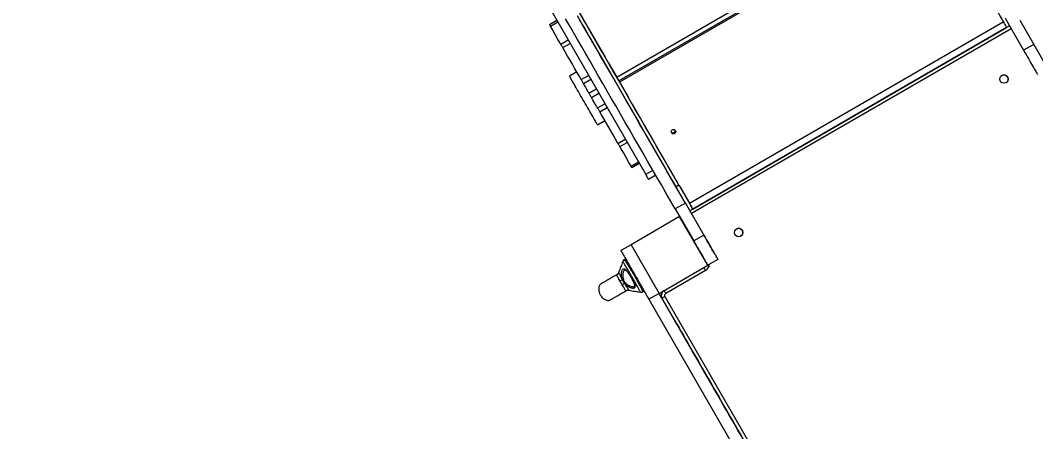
# Model space of a CAD drawing. Header units: millimetres. Extents: x -12977 to 11786, y -11805 to 10558.
# Drawn here: x 2511 to 4321, y 3033 to 3765 of the extents above; entities that cross this region are included whole.
import ezdxf

# ---------------------------------------------------------------- set-up
doc = ezdxf.new("R2010")
doc.units = ezdxf.units.MM
for name, color, linetype in [('DIKOM_ОБЪЕКТ', 7, 'Continuous'), ('DIKOM_РАЗМЕР_ЗОНА', 7, 'Continuous'), ('DIKOM_РАЗМЕР_ОБЪЕКТА', 7, 'Continuous')]:
    doc.layers.add(name, color=color, linetype=linetype)
doc.styles.add('style1', font='arial.ttf', dxfattribs={"width": 0.8})
doc.dimstyles.new('1-50', dxfattribs={"dimtxt": 300, "dimasz": 200, "dimexe": 100, "dimexo": 0, "dimgap": 100, "dimtad": 1, "dimtxsty": 'style1', "dimcen": 200, "dimclrd": 7, "dimclre": 7, "dimclrt": 7, "dimadec": 1, "dimazin": 2, "dimtfac": 1, "dimtmove": 0, "dimatfit": 2, "dimfxl": 0, "dimlwd": 25, "dimlwe": 18, "dimarcsym": 0})

# ---------------------------------------------------------------- blocks, each defined once
blk = doc.blocks.new('*D10')
at = {"layer": 'Defpoints', "color": 0, "transparency": 16777216}
for p in [(4270.3, 8458.2), (2861.7, -8997.1), (10043.4, -8997.1)]:
    blk.add_point(p, dxfattribs=at)
at = {"layer": 'DIKOM_РАЗМЕР_ОБЪЕКТА', "color": 7, "lineweight": 18, "transparency": 16777216}
for p, q in [((4270.3, 8458.2), (10143.4, 8458.2)), ((2861.7, -8997.1), (10143.4, -8997.1))]:
    blk.add_line(p, q, dxfattribs=at)
at = {"layer": 'DIKOM_РАЗМЕР_ОБЪЕКТА', "color": 7, "lineweight": 25, "transparency": 16777216}
blk.add_line((10043.4, 8258.2), (10043.4, -8797.1), dxfattribs=at)
at = {"layer": 'DIKOM_РАЗМЕР_ОБЪЕКТА', "color": 7, "transparency": 16777216}
for points in [[(10010, 8258.2), (10076.7, 8258.2), (10043.4, 8458.2)], [(10010, -8797.1), (10076.7, -8797.1), (10043.4, -8997.1)]]:
    blk.add_solid(points, dxfattribs=at)
at = {"layer": 'DIKOM_РАЗМЕР_ОБЪЕКТА', "color": 7, "transparency": 16777216, "insert": (9790.2, -3229.2), "char_height": 300, "attachment_point": 5, "rotation": 90, "style": 'style1'}
blk.add_mtext('17450', dxfattribs=at)
blk = doc.blocks.new('*D11')
at = {"layer": 'Defpoints', "color": 0, "transparency": 16777216}
for p in [(4304.4, 10557.6), (2504.1, -11339.7), (11686.1, -11339.7)]:
    blk.add_point(p, dxfattribs=at)
at = {"layer": 'DIKOM_РАЗМЕР_ЗОНА', "color": 7, "lineweight": 18, "transparency": 16777216}
for p, q in [((4304.4, 10557.6), (11786.1, 10557.6)), ((2504.1, -11339.7), (11786.1, -11339.7))]:
    blk.add_line(p, q, dxfattribs=at)
at = {"layer": 'DIKOM_РАЗМЕР_ЗОНА', "color": 7, "lineweight": 25, "transparency": 16777216}
blk.add_line((11686.1, 10357.6), (11686.1, -11139.7), dxfattribs=at)
at = {"layer": 'DIKOM_РАЗМЕР_ЗОНА', "color": 7, "transparency": 16777216}
for points in [[(11652.7, 10357.6), (11719.4, 10357.6), (11686.1, 10557.6)], [(11652.7, -11139.7), (11719.4, -11139.7), (11686.1, -11339.7)]]:
    blk.add_solid(points, dxfattribs=at)
at = {"layer": 'DIKOM_РАЗМЕР_ЗОНА', "color": 7, "transparency": 16777216, "insert": (11432.9, -3192), "char_height": 300, "attachment_point": 5, "rotation": 90, "style": 'style1'}
blk.add_mtext('21900', dxfattribs=at)

msp = doc.modelspace()

# ---------------------------------------------------------------- linework, layer by layer
at = {"layer": 'DIKOM_ОБЪЕКТ', "color": 7, "linetype": 'Continuous', "lineweight": 15}
for p, q in [((3574.451, 3664.168), (4133.9, 3987.166)), ((4137.877, 3980.277), (3578.43, 3657.28)), ((4138.996, 3978.34), (3579.547, 3655.342)), ((3552.452, 3702.268), (3478.884, 3829.684)), ((3456.194, 3784.905), (3626.194, 3490.456)), ((3467.885, 3764.655), (3454.909, 3757.163)), ((4266.84, 3768.817), (4299.713, 3711.88)), ((4292.893, 3765.677), (4342.893, 3679.075)), ((3456.302, 3754.75), (3469.279, 3762.242)), ((3704.118, 3439.581), (4263.568, 3762.58)), ((4277.712, 3749.986), (3707.908, 3421.01)), ((4269.56, 3752.208), (3710.108, 3429.208)), ((3710.108, 3429.208), (4269.56, 3752.208)), ((4269.559, 3752.208), (3710.114, 3429.212)), ((4274.712, 3755.182), (4269.56, 3752.208)), ((3487.96, 3729.885), (3474.977, 3722.389)), ((3478.279, 3716.669), (3491.262, 3724.165)), ((4317.893, 3722.376), (4299.713, 3711.88)), ((3559.36, 3690.305), (3574.451, 3664.168)), ((3503.213, 3673.486), (3490.227, 3665.989)), ((3511.151, 3659.738), (3524.132, 3667.233)), ((3515.165, 3652.786), (3528.146, 3660.281)), ((3578.438, 3657.285), (3574.46, 3664.173)), ((3579.547, 3655.342), (3578.43, 3657.28)), ((4261.008, 3667.019), (4260.875, 3666.94)), ((3524.998, 3635.744), (3537.983, 3643.241)), ((3579.547, 3655.342), (3595.492, 3627.725)), ((3529.51, 3627.929), (3542.496, 3635.426)), ((3540.304, 3609.243), (3553.285, 3616.738)), ((3544.363, 3602.215), (3557.343, 3609.709)), ((3680.74, 3480.072), (3603.008, 3614.707)), ((3540.228, 3579.387), (3553.213, 3586.884)), ((3576.751, 3546.111), (3589.734, 3553.607)), ((3580.116, 3540.283), (3593.099, 3547.778)), ((3600.073, 3505.73), (3613.05, 3513.222)), ((3601.527, 3503.213), (3614.503, 3510.705)), ((3639.181, 3497.954), (3626.194, 3490.456)), ((3644.181, 3489.294), (3631.194, 3481.796)), ((3631.194, 3481.796), (3631.21, 3481.804)), ((3644.181, 3489.293), (3631.21, 3481.804)), ((3685.523, 3471.782), (3680.326, 3468.782)), ((3688.173, 3467.198), (3704.118, 3439.581)), ((3696.995, 3439.817), (3678.809, 3429.317)), ((3696.995, 3439.817), (3729.868, 3382.88)), ((3697.035, 3439.841), (3729.908, 3382.904)), ((3678.809, 3429.317), (3711.681, 3372.38)), ((3710.107, 3429.207), (3704.908, 3426.206)), ((3710.107, 3429.207), (3710.108, 3429.208)), ((3710.111, 3429.21), (3710.108, 3429.208)), ((3710.108, 3429.208), (3710.111, 3429.21)), ((3686.675, 3415.678), (3600.073, 3365.678)), ((3686.68, 3415.684), (3600.184, 3365.745)), ((3686.675, 3415.678), (3686.681, 3415.682)), ((3736.675, 3329.075), (3686.675, 3415.678)), ((3788.158, 3394.019), (3788.025, 3393.94)), ((3729.868, 3382.88), (3711.681, 3372.38)), ((3600.082, 3365.684), (3581.896, 3355.184)), ((3581.897, 3355.184), (3581.896, 3355.184)), ((3600.083, 3365.684), (3581.897, 3355.184)), ((3600.093, 3365.69), (3581.906, 3355.19)), ((3581.917, 3355.196), (3581.906, 3355.19)), ((3600.103, 3365.696), (3581.917, 3355.196)), ((3600.112, 3365.702), (3581.926, 3355.202)), ((3581.988, 3355.24), (3581.926, 3355.202)), ((3600.175, 3365.739), (3581.988, 3355.24)), ((3600.073, 3365.678), (3600.184, 3365.745)), ((3600.073, 3365.678), (3650.072, 3279.075)), ((3600.083, 3365.684), (3600.082, 3365.684)), ((3600.103, 3365.696), (3600.093, 3365.69)), ((3600.175, 3365.739), (3600.112, 3365.702)), ((3589.985, 3340.215), (3587.711, 3338.902)), ((3589.997, 3340.222), (3587.724, 3338.91)), ((3754.871, 3339.581), (3736.684, 3329.081)), ((3754.871, 3339.581), (3754.905, 3339.601)), ((3574.664, 3312.216), (3574.723, 3312.224)), ((3650.072, 3279.075), (3736.675, 3329.075)), ((3732.796, 3319.909), (3661.782, 3278.909)), ((3736.675, 3329.075), (3736.684, 3329.081)), ((3620.708, 3281.742), (3622.985, 3283.057)), ((3650.073, 3279.075), (3631.89, 3268.577)), ((3650.076, 3279.077), (4000.076, 2672.86)), ((3654.597, 3271.492), (3650.182, 3279.138)), ((3658.605, 3284.001), (3658.605, 3284)), ((3631.89, 3268.577), (3981.89, 2662.36)), ((3995.122, 2681.548), (3655.122, 3270.445)), ((3660.318, 3273.445), (4000.318, 2684.547))]:
    msp.add_line(p, q, dxfattribs=at)
at = {"layer": 'DIKOM_ОБЪЕКТ', "color": 7, "linetype": 'Continuous', "lineweight": 15, "flags": 128}
for points in [[(4244.975, 3794.782), (4247.129, 3791.051), (4249.264, 3787.354), (4251.363, 3783.717), (4253.412, 3780.168), (4255.396, 3776.734), (4257.298, 3773.439), (4259.105, 3770.309), (4260.805, 3767.366), (4262.383, 3764.633), (4263.828, 3762.131), (4265.13, 3759.876), (4266.278, 3757.887), (4267.265, 3756.179), (4268.083, 3754.763), (4268.725, 3753.651), (4269.187, 3752.851), (4269.466, 3752.369), (4269.56, 3752.208)], [(3678.809, 3429.317), (3670.58, 3443.569), (3662.356, 3457.813), (3654.141, 3472.043), (3645.938, 3486.251), (3637.751, 3500.431), (3629.584, 3514.576), (3621.44, 3528.681), (3613.325, 3542.737), (3605.24, 3556.739), (3597.192, 3570.68), (3589.182, 3584.553), (3581.214, 3598.352), (3573.293, 3612.07), (3565.423, 3625.702), (3557.606, 3639.24), (3549.847, 3652.678), (3542.149, 3666.01), (3534.516, 3679.23), (3526.952, 3692.332), (3519.459, 3705.308), (3512.042, 3718.154), (3504.703, 3730.864), (3497.448, 3743.43), (3490.278, 3755.848), (3483.197, 3768.111)], [(3697.035, 3439.841), (3687.2, 3456.876), (3677.369, 3473.905), (3667.543, 3490.924), (3657.727, 3507.926), (3647.923, 3524.906), (3638.135, 3541.859), (3628.366, 3558.779), (3618.619, 3575.662), (3608.896, 3592.501), (3599.202, 3609.291), (3589.54, 3626.026), (3579.911, 3642.703), (3570.32, 3659.314), (3560.77, 3675.855), (3551.263, 3692.321), (3541.802, 3708.706), (3532.392, 3725.005), (3523.034, 3741.213), (3513.731, 3757.324), (3504.487, 3773.334)], [(3696.995, 3439.817), (3688.767, 3454.069), (3680.543, 3468.313), (3672.328, 3482.543), (3664.124, 3496.751), (3655.937, 3510.931), (3647.77, 3525.077), (3639.627, 3539.181), (3631.511, 3553.237), (3623.427, 3567.239), (3615.378, 3581.18), (3607.368, 3595.053), (3599.401, 3608.852), (3591.48, 3622.57), (3583.609, 3636.202), (3575.793, 3649.74), (3568.034, 3663.178), (3560.336, 3676.51), (3552.703, 3689.73), (3545.138, 3702.832), (3537.646, 3715.808), (3530.228, 3728.654), (3522.89, 3741.364), (3515.634, 3753.93), (3508.464, 3766.348)], [(3685.523, 3471.782), (3675.671, 3488.846), (3665.825, 3505.899), (3655.989, 3522.935), (3646.165, 3539.951), (3636.357, 3556.939), (3626.567, 3573.895), (3616.799, 3590.813), (3607.056, 3607.688), (3597.342, 3624.514), (3587.658, 3641.285), (3578.009, 3657.998), (3568.397, 3674.645), (3558.826, 3691.222), (3549.299, 3707.723), (3539.818, 3724.144), (3530.387, 3740.478), (3521.008, 3756.721), (3511.686, 3772.867)], [(3456.302, 3754.75), (3455.723, 3755.752), (3455.277, 3756.526), (3454.998, 3757.008), (3454.909, 3757.163)], [(3474.982, 3722.393), (3473.703, 3724.609), (3469.25, 3732.322), (3464.861, 3739.925), (3460.542, 3747.405), (3456.302, 3754.75)], [(4269.564, 3752.21), (4268.846, 3751.796), (4268.223, 3751.436), (4267.884, 3751.24), (4267.861, 3751.227), (4268.156, 3751.397), (4268.742, 3751.735), (4269.564, 3752.21)], [(4228.862, 3728.711), (4229.024, 3728.805), (4229.502, 3729.081), (4230.275, 3729.526), (4231.305, 3730.121), (4232.545, 3730.837), (4233.936, 3731.641), (4235.415, 3732.494), (4236.911, 3733.358), (4238.354, 3734.191), (4239.678, 3734.956), (4240.82, 3735.615), (4241.727, 3736.138), (4242.356, 3736.502), (4242.678, 3736.687), (4242.678, 3736.688), (4242.356, 3736.502), (4241.727, 3736.138), (4240.821, 3735.615), (4239.679, 3734.956), (4238.355, 3734.192), (4236.912, 3733.358), (4235.416, 3732.495), (4233.937, 3731.641), (4232.546, 3730.838), (4231.305, 3730.122), (4230.275, 3729.527), (4229.503, 3729.081), (4229.024, 3728.805), (4228.862, 3728.711)], [(3478.279, 3716.669), (3477.591, 3717.862), (3476.892, 3719.071), (3476.241, 3720.201), (3475.686, 3721.161), (3475.272, 3721.878), (3475.031, 3722.295), (3474.977, 3722.389)], [(3511.151, 3659.738), (3507.385, 3666.261), (3503.507, 3672.977), (3499.524, 3679.874), (3495.444, 3686.942), (3491.271, 3694.168), (3487.015, 3701.539), (3482.682, 3709.044), (3478.279, 3716.669)], [(4201.147, 3712.709), (4201.31, 3712.803), (4201.789, 3713.08), (4202.555, 3713.522), (4203.558, 3714.102), (4204.737, 3714.782), (4206.016, 3715.521), (4207.316, 3716.271), (4208.555, 3716.986), (4209.655, 3717.621), (4210.546, 3718.136), (4211.174, 3718.499), (4211.498, 3718.686), (4211.498, 3718.686), (4211.174, 3718.499), (4210.547, 3718.136), (4209.655, 3717.622), (4208.555, 3716.987), (4207.317, 3716.272), (4206.017, 3715.521), (4204.737, 3714.783), (4203.559, 3714.102), (4202.555, 3713.523), (4201.79, 3713.081), (4201.31, 3712.804), (4201.147, 3712.709)], [(4299.713, 3711.88), (4301.892, 3708.106), (4304.054, 3704.361), (4306.183, 3700.673), (4308.264, 3697.07), (4310.278, 3693.58), (4312.213, 3690.23), (4314.053, 3687.044), (4315.783, 3684.047), (4317.391, 3681.262), (4318.865, 3678.71), (4320.193, 3676.411), (4321.365, 3674.381), (4322.372, 3672.637), (4323.207, 3671.191), (4323.863, 3670.056), (4324.336, 3669.238), (4324.62, 3668.745), (4324.716, 3668.581)], [(3552.452, 3702.268), (3553.163, 3701.038), (3553.795, 3699.943), (3554.113, 3699.393)], [(3540.228, 3579.387), (3540.225, 3579.39), (3540.11, 3579.59), (3539.819, 3580.092), (3539.357, 3580.893), (3538.725, 3581.987), (3537.928, 3583.367), (3536.972, 3585.022), (3535.863, 3586.942), (3534.61, 3589.112), (3533.221, 3591.518), (3531.705, 3594.142), (3530.074, 3596.967), (3528.339, 3599.972), (3526.512, 3603.136), (3524.605, 3606.438), (3522.633, 3609.853), (3520.61, 3613.359), (3518.548, 3616.93), (3516.463, 3620.541), (3514.369, 3624.168), (3512.281, 3627.784), (3510.214, 3631.364), (3508.182, 3634.884), (3506.2, 3638.317), (3504.281, 3641.642), (3502.438, 3644.833), (3500.686, 3647.869), (3499.035, 3650.728), (3497.498, 3653.391), (3496.085, 3655.838), (3494.807, 3658.053), (3493.672, 3660.02), (3492.688, 3661.725), (3491.862, 3663.156), (3491.2, 3664.303), (3490.706, 3665.158), (3490.385, 3665.716), (3490.238, 3665.972), (3490.227, 3665.989)], [(3511.151, 3659.738), (3511.725, 3658.745), (3512.365, 3657.636), (3513.028, 3656.489), (3513.665, 3655.384), (3514.234, 3654.399), (3514.693, 3653.604), (3515.011, 3653.053), (3515.165, 3652.786)], [(3570.624, 3658.714), (3570.719, 3658.549), (3570.993, 3658.074), (3571.417, 3657.34), (3571.944, 3656.426), (3572.518, 3655.432), (3573.077, 3654.465), (3573.559, 3653.629), (3573.913, 3653.017), (3574.1, 3652.693), (3574.1, 3652.693), (3573.913, 3653.017), (3573.559, 3653.629), (3573.077, 3654.465), (3572.519, 3655.432), (3571.944, 3656.427), (3571.417, 3657.34), (3570.993, 3658.074), (3570.719, 3658.549), (3570.624, 3658.714)], [(3570.646, 3658.725), (3570.741, 3658.56), (3571.016, 3658.085), (3571.439, 3657.351), (3571.967, 3656.438), (3572.541, 3655.443), (3573.099, 3654.476), (3573.582, 3653.64), (3573.935, 3653.028), (3574.123, 3652.704), (3574.123, 3652.704), (3573.936, 3653.028), (3573.582, 3653.641), (3573.1, 3654.476), (3572.541, 3655.443), (3571.967, 3656.438), (3571.439, 3657.351), (3571.016, 3658.086), (3570.741, 3658.561), (3570.646, 3658.725)], [(3524.998, 3635.744), (3523.126, 3638.987), (3521.433, 3641.921), (3519.922, 3644.54), (3518.594, 3646.841), (3517.453, 3648.819), (3516.5, 3650.471), (3515.737, 3651.794), (3515.165, 3652.786)], [(3529.51, 3627.929), (3529.115, 3628.614), (3528.574, 3629.55), (3527.93, 3630.664), (3527.235, 3631.869), (3526.542, 3633.069), (3525.907, 3634.17), (3525.378, 3635.086), (3524.998, 3635.744)], [(3540.304, 3609.243), (3539.608, 3610.448), (3538.721, 3611.983), (3537.646, 3613.844), (3536.383, 3616.03), (3534.936, 3618.536), (3533.306, 3621.357), (3531.496, 3624.49), (3529.51, 3627.929)], [(3540.304, 3609.243), (3540.475, 3608.947), (3540.809, 3608.37), (3541.281, 3607.553), (3541.858, 3606.553), (3542.5, 3605.44), (3543.162, 3604.293), (3543.798, 3603.192), (3544.363, 3602.215)], [(3576.751, 3546.111), (3572.392, 3553.661), (3568.108, 3561.081), (3563.906, 3568.36), (3559.792, 3575.486), (3555.774, 3582.446), (3551.859, 3589.229), (3548.053, 3595.822), (3544.363, 3602.215)], [(3601.036, 3618.121), (3601.457, 3617.393), (3602.224, 3616.065), (3603.008, 3614.707)], [(3580.116, 3540.283), (3580.047, 3540.403), (3579.789, 3540.849), (3579.36, 3541.592), (3578.794, 3542.572), (3578.135, 3543.713), (3577.436, 3544.925), (3576.751, 3546.111)], [(3600.073, 3505.73), (3595.781, 3513.163), (3591.416, 3520.723), (3586.985, 3528.398), (3582.495, 3536.175), (3580.121, 3540.286)], [(3601.527, 3503.213), (3601.527, 3503.213), (3601.419, 3503.399), (3601.123, 3503.911), (3600.663, 3504.709), (3600.073, 3505.73)], [(3626.194, 3490.456), (3627.169, 3488.767), (3628.107, 3487.142), (3628.972, 3485.645), (3629.73, 3484.333), (3630.351, 3483.256), (3630.813, 3482.456), (3631.098, 3481.963), (3631.194, 3481.796)], [(3680.74, 3480.072), (3681.511, 3478.736), (3682.24, 3477.474), (3682.629, 3476.801)], [(3685.523, 3471.782), (3687.677, 3468.051), (3689.812, 3464.354), (3691.911, 3460.717), (3693.96, 3457.168), (3695.943, 3453.734), (3697.846, 3450.439), (3699.653, 3447.309), (3701.352, 3444.366), (3702.93, 3441.634), (3704.375, 3439.131), (3705.677, 3436.876), (3706.826, 3434.888), (3707.813, 3433.179), (3708.63, 3431.763), (3709.272, 3430.651), (3709.735, 3429.851), (3710.014, 3429.369), (3710.107, 3429.207)], [(3768.134, 3462.709), (3768.297, 3462.804), (3768.776, 3463.08), (3769.542, 3463.522), (3770.545, 3464.102), (3771.724, 3464.782), (3773.003, 3465.521), (3774.303, 3466.271), (3775.542, 3466.987), (3776.642, 3467.621), (3777.534, 3468.136), (3778.161, 3468.499), (3778.485, 3468.686), (3778.485, 3468.686), (3778.161, 3468.499), (3777.534, 3468.136), (3776.642, 3467.622), (3775.543, 3466.987), (3774.304, 3466.272), (3773.004, 3465.521), (3771.725, 3464.783), (3770.546, 3464.102), (3769.542, 3463.523), (3768.777, 3463.081), (3768.297, 3462.804), (3768.134, 3462.709)], [(3710.118, 3429.233), (3708.605, 3431.853), (3705.298, 3437.581), (3704.137, 3439.592)], [(3736.96, 3444.711), (3737.122, 3444.805), (3737.6, 3445.081), (3738.372, 3445.527), (3739.402, 3446.121), (3740.642, 3446.837), (3742.034, 3447.641), (3743.512, 3448.494), (3745.008, 3449.358), (3746.452, 3450.191), (3747.775, 3450.955), (3748.918, 3451.615), (3749.824, 3452.138), (3750.453, 3452.502), (3750.775, 3452.688), (3750.776, 3452.688), (3750.454, 3452.502), (3749.825, 3452.139), (3748.918, 3451.615), (3747.776, 3450.956), (3746.453, 3450.192), (3745.009, 3449.358), (3743.513, 3448.495), (3742.035, 3447.641), (3740.643, 3446.838), (3739.403, 3446.122), (3738.373, 3445.527), (3737.6, 3445.081), (3737.122, 3444.805), (3736.96, 3444.711)], [(3710.111, 3429.21), (3710.933, 3429.685), (3711.519, 3430.023), (3711.814, 3430.193), (3711.791, 3430.18), (3711.452, 3429.984), (3710.829, 3429.624), (3710.111, 3429.21)], [(3711.681, 3372.38), (3713.86, 3368.606), (3716.023, 3364.861), (3718.152, 3361.173), (3720.232, 3357.57), (3722.247, 3354.081), (3724.182, 3350.73), (3726.021, 3347.544), (3727.752, 3344.547), (3729.36, 3341.762), (3730.834, 3339.21), (3732.161, 3336.91), (3733.333, 3334.881), (3734.341, 3333.137), (3735.176, 3331.691), (3735.832, 3330.556), (3736.304, 3329.738), (3736.589, 3329.245), (3736.684, 3329.081)], [(3729.868, 3382.88), (3732.047, 3379.106), (3734.209, 3375.361), (3736.338, 3371.673), (3738.418, 3368.07), (3740.433, 3364.58), (3742.368, 3361.23), (3744.208, 3358.044), (3745.938, 3355.047), (3747.546, 3352.262), (3749.02, 3349.71), (3750.348, 3347.411), (3751.52, 3345.381), (3752.527, 3343.637), (3753.362, 3342.192), (3754.018, 3341.056), (3754.491, 3340.238), (3754.776, 3339.745), (3754.871, 3339.581)], [(3754.905, 3339.601), (3754.81, 3339.766), (3754.526, 3340.259), (3754.054, 3341.077), (3753.398, 3342.213), (3752.564, 3343.659), (3751.557, 3345.403), (3750.385, 3347.433), (3749.058, 3349.733), (3747.585, 3352.285), (3745.977, 3355.07), (3744.247, 3358.067), (3742.407, 3361.253), (3740.473, 3364.604), (3738.458, 3368.094), (3736.378, 3371.697), (3734.249, 3375.385), (3732.087, 3379.13), (3729.908, 3382.904)], [(3735.124, 3373.791), (3735.215, 3373.633), (3735.481, 3373.172), (3735.9, 3372.445), (3736.439, 3371.512), (3737.054, 3370.448), (3737.694, 3369.339), (3738.308, 3368.274), (3738.847, 3367.341), (3739.267, 3366.615), (3739.533, 3366.154), (3739.624, 3365.996), (3739.533, 3366.154), (3739.267, 3366.615), (3738.848, 3367.342), (3738.309, 3368.275), (3737.694, 3369.339), (3737.054, 3370.448), (3736.44, 3371.513), (3735.901, 3372.446), (3735.481, 3373.172), (3735.215, 3373.633), (3735.124, 3373.791)], [(3735.139, 3373.8), (3735.23, 3373.642), (3735.497, 3373.181), (3735.916, 3372.455), (3736.454, 3371.522), (3737.069, 3370.457), (3737.709, 3369.348), (3738.324, 3368.284), (3738.863, 3367.35), (3739.282, 3366.624), (3739.548, 3366.164), (3739.639, 3366.006), (3739.548, 3366.164), (3739.282, 3366.624), (3738.863, 3367.351), (3738.324, 3368.284), (3737.71, 3369.348), (3737.069, 3370.458), (3736.455, 3371.522), (3735.916, 3372.455), (3735.497, 3373.181), (3735.231, 3373.642), (3735.139, 3373.8)], [(3735.155, 3373.809), (3735.246, 3373.651), (3735.512, 3373.191), (3735.931, 3372.464), (3736.47, 3371.531), (3737.084, 3370.467), (3737.725, 3369.357), (3738.339, 3368.293), (3738.878, 3367.36), (3739.298, 3366.634), (3739.564, 3366.173), (3739.655, 3366.015), (3739.564, 3366.173), (3739.298, 3366.634), (3738.878, 3367.36), (3738.34, 3368.293), (3737.725, 3369.358), (3737.085, 3370.467), (3736.47, 3371.531), (3735.932, 3372.464), (3735.512, 3373.191), (3735.246, 3373.651), (3735.155, 3373.809)], [(3581.896, 3355.184), (3581.987, 3355.025), (3582.26, 3354.552), (3582.714, 3353.764), (3583.347, 3352.666), (3584.158, 3351.261), (3585.143, 3349.555), (3586.298, 3347.553), (3587.62, 3345.262), (3589.104, 3342.692), (3590.743, 3339.851), (3592.533, 3336.751), (3594.466, 3333.402), (3596.536, 3329.816), (3598.735, 3326.006), (3601.055, 3321.988), (3603.488, 3317.774), (3606.024, 3313.381), (3608.654, 3308.824), (3611.37, 3304.12), (3614.16, 3299.287), (3617.015, 3294.342), (3619.924, 3289.303), (3622.877, 3284.188), (3625.863, 3279.016), (3628.871, 3273.806), (3631.89, 3268.577)], [(3622.985, 3283.057), (3622.894, 3283.214), (3622.624, 3283.682), (3622.177, 3284.456), (3621.558, 3285.528), (3620.773, 3286.885), (3619.833, 3288.515), (3618.745, 3290.397), (3617.524, 3292.512), (3616.182, 3294.837), (3614.733, 3297.346), (3613.194, 3300.011), (3611.582, 3302.804), (3609.914, 3305.693), (3608.208, 3308.648), (3606.483, 3311.635), (3604.758, 3314.622), (3603.052, 3317.577), (3601.384, 3320.466), (3599.772, 3323.259), (3598.233, 3325.924), (3596.785, 3328.433), (3595.443, 3330.758), (3594.222, 3332.874), (3593.135, 3334.756), (3592.195, 3336.385), (3591.411, 3337.744), (3590.792, 3338.816), (3590.345, 3339.59), (3590.075, 3340.058), (3589.985, 3340.215), (3589.985, 3340.215)], [(3729.797, 3325.104), (3729.854, 3325.005), (3730.025, 3324.71), (3730.302, 3324.229), (3730.675, 3323.583), (3731.13, 3322.796), (3731.648, 3321.897), (3732.211, 3320.923), (3732.796, 3319.909)], [(3658.783, 3284.104), (3658.84, 3284.005), (3659.011, 3283.71), (3659.288, 3283.229), (3659.661, 3282.583), (3660.116, 3281.796), (3660.634, 3280.897), (3661.197, 3279.922), (3661.782, 3278.909)], [(3660.318, 3273.445), (3659.305, 3272.86), (3658.33, 3272.297), (3657.431, 3271.778), (3656.644, 3271.324), (3655.998, 3270.95), (3655.518, 3270.673), (3655.222, 3270.503), (3655.122, 3270.445)], [(3675.101, 3235.791), (3675.189, 3235.637), (3675.453, 3235.178), (3675.894, 3234.413), (3676.511, 3233.343), (3677.303, 3231.97), (3678.269, 3230.295), (3679.408, 3228.321), (3680.719, 3226.049), (3682.2, 3223.482), (3683.85, 3220.623), (3685.666, 3217.477), (3687.646, 3214.045), (3689.788, 3210.333), (3692.09, 3206.345), (3694.549, 3202.085), (3697.162, 3197.558), (3699.925, 3192.771), (3702.836, 3187.728), (3705.891, 3182.435), (3709.087, 3176.899), (3712.419, 3171.126), (3715.884, 3165.123), (3719.478, 3158.897), (3723.196, 3152.456), (3727.035, 3145.806), (3730.989, 3138.956), (3735.054, 3131.915), (3739.225, 3124.689), (3743.498, 3117.288), (3747.866, 3109.721), (3752.326, 3101.996), (3756.871, 3094.122), (3761.497, 3086.109), (3766.198, 3077.967), (3770.968, 3069.704), (3775.802, 3061.331), (3780.694, 3052.857), (3785.639, 3044.292), (3790.63, 3035.647), (3795.661, 3026.932)], [(3795.698, 3026.954), (3790.666, 3035.669), (3785.674, 3044.314), (3780.73, 3052.878), (3775.837, 3061.352), (3771.003, 3069.725), (3766.232, 3077.987), (3761.531, 3086.13), (3756.904, 3094.142), (3752.358, 3102.015), (3747.898, 3109.74), (3743.529, 3117.307), (3739.255, 3124.708), (3735.084, 3131.933), (3731.018, 3138.974), (3727.063, 3145.823), (3723.224, 3152.472), (3719.504, 3158.913), (3715.909, 3165.138), (3712.443, 3171.141), (3709.11, 3176.913), (3705.913, 3182.448), (3702.857, 3187.74), (3699.945, 3192.783), (3697.181, 3197.57), (3694.567, 3202.096), (3692.107, 3206.355), (3689.805, 3210.343), (3687.661, 3214.054), (3685.679, 3217.485), (3683.862, 3220.631), (3682.211, 3223.489), (3680.729, 3226.055), (3679.417, 3228.326), (3678.276, 3230.3), (3677.309, 3231.974), (3676.516, 3233.346), (3675.898, 3234.415), (3675.456, 3235.18), (3675.19, 3235.638), (3675.101, 3235.791)]]:
    msp.add_lwpolyline(points, dxfattribs=at)
at = {"layer": 'DIKOM_ОБЪЕКТ', "color": 7, "linetype": 'Continuous', "lineweight": 15}
for centre, radius in [((4264.758, 3660.524), 7.5), ((3675.615, 3566.968), 3.99), ((3791.908, 3387.524), 7.5)]:
    msp.add_circle(centre, radius, dxfattribs=at)
for centre, radius, start, end in [((4264.758, 3660.524), 7.5, 301.18119, 120), ((3674.484, 3568.912), 4.003, 226.387402, 13.512059), ((3791.908, 3387.524), 7.5, 301.18119, 120), ((3725.796, 3332.033), 14, 300, 355.145268), ((3570.138, 3317.71), 19.759, 301.786749, 316.085584), ((3593.554, 3277.14), 19.732, 103.87619, 118.197935), ((3663.783, 3275.445), 10, 121.18119, 210), ((3663.782, 3275.445), 4, 120, 210)]:
    msp.add_arc(centre, radius, start, end, dxfattribs=at)
for points, knots in [([(3585.404, 3336.125), (3584.222, 3332.941), (3581.67, 3326.063), (3579.244, 3319.596), (3577.94, 3316.122)], [0, 0, 0, 0, 0.46288468, 1, 1, 1, 1]), ([(3587.727, 3338.869), (3587.475, 3338.723), (3586.883, 3338.379), (3586.184, 3337.604), (3585.665, 3336.803), (3585.491, 3336.315), (3585.424, 3336.126)], [0, 0, 0, 0, 0.225350368, 0.53003256, 0.817639904, 1, 1, 1, 1]), ([(3617.19, 3281.17), (3617.116, 3281.222), (3616.961, 3281.332), (3616.315, 3282.458), (3615.345, 3284.212), (3614.021, 3286.613), (3612.401, 3289.533), (3610.492, 3292.942), (3608.356, 3296.725), (3606.031, 3300.812), (3603.686, 3304.909), (3601.282, 3309.083), (3598.871, 3313.246), (3596.407, 3317.472), (3594.063, 3321.466), (3591.888, 3325.146), (3589.949, 3328.399), (3588.281, 3331.176), (3586.942, 3333.387), (3585.982, 3334.996), (3585.437, 3335.946), (3585.465, 3336.059), (3585.477, 3336.107)], [0, 0, 0, 0, 0.04792489, 0.10044684, 0.15296491, 0.20424444, 0.25551639, 0.30618378, 0.35684845, 0.40720703, 0.45756552, 0.50160258, 0.55188504, 0.6021702, 0.65265525, 0.70314464, 0.75407459, 0.80501216, 0.85674364, 0.90848215, 0.96171309, 1, 1, 1, 1]), ([(3587.756, 3338.822), (3587.774, 3338.864), (3587.859, 3339.06), (3588.423, 3338.563), (3589.459, 3337.316), (3590.904, 3335.242), (3592.717, 3332.445), (3594.833, 3329.042), (3597.238, 3325.076), (3599.824, 3320.734), (3602.569, 3316.061), (3605.247, 3311.449), (3607.905, 3306.825), (3610.485, 3302.288), (3612.999, 3297.81), (3615.292, 3293.652), (3617.255, 3290.003), (3618.859, 3286.899), (3620.028, 3284.463), (3620.701, 3282.771), (3620.921, 3281.882), (3620.716, 3281.852), (3620.652, 3281.842)], [0, 0, 0, 0, 0.01483478, 0.06923596, 0.12210355, 0.17650041, 0.22936577, 0.28376092, 0.3366217, 0.39101467, 0.44387905, 0.4982751, 0.54526375, 0.59814104, 0.65255029, 0.70544178, 0.75986784, 0.81281033, 0.86728937, 0.92043629, 0.97513796, 1, 1, 1, 1]), ([(3590.552, 3340.168), (3590.51, 3340.197), (3590.424, 3340.256), (3590.264, 3340.289), (3590.11, 3340.278), (3590.026, 3340.23), (3589.992, 3340.211)], [0, 0, 0, 0, 0.25019099, 0.51856911, 0.80794084, 1, 1, 1, 1]), ([(3590.564, 3340.176), (3590.522, 3340.204), (3590.436, 3340.263), (3590.276, 3340.296), (3590.121, 3340.286), (3590.038, 3340.237), (3590.004, 3340.218)], [0, 0, 0, 0, 0.250186351, 0.518560074, 0.808163108, 1, 1, 1, 1]), ([(3574.675, 3312.323), (3574.256, 3312.081), (3572.135, 3310.857), (3568.925, 3309.004), (3565.261, 3306.888), (3562.531, 3305.312), (3560.31, 3304.029), (3558.415, 3302.936), (3556.548, 3301.858), (3554.711, 3300.797), (3552.826, 3299.709), (3550.987, 3298.647), (3549.298, 3297.672), (3547.905, 3296.868), (3546.914, 3296.295), (3546.781, 3296.219), (3546.712, 3296.179)], [0, 0, 0, 0, 0.02102364, 0.10652604, 0.18192133, 0.24335501, 0.28979524, 0.34300502, 0.39198251, 0.44943308, 0.51601063, 0.59238153, 0.67900089, 0.77604483, 0.8833265, 1, 1, 1, 1]), ([(3574.671, 3312.321), (3574.251, 3312.078), (3572.128, 3310.853), (3568.918, 3308.999), (3565.253, 3306.884), (3562.524, 3305.308), (3560.303, 3304.026), (3558.409, 3302.932), (3556.543, 3301.854), (3554.706, 3300.794), (3552.822, 3299.706), (3550.983, 3298.645), (3549.295, 3297.671), (3547.903, 3296.866), (3546.913, 3296.295), (3546.781, 3296.219), (3546.713, 3296.179)], [0, 0, 0, 0, 0.02110411, 0.10659904, 0.18198974, 0.24341589, 0.28985396, 0.34305943, 0.39203197, 0.44947777, 0.51605097, 0.59241544, 0.67902649, 0.77606296, 0.88333597, 1, 1, 1, 1]), ([(3580.546, 3300.915), (3579.874, 3302.084), (3578.8, 3303.952), (3577.436, 3306.33), (3576.515, 3307.949), (3575.773, 3309.278), (3575.2, 3310.35), (3574.675, 3311.463), (3574.421, 3312.216), (3574.631, 3312.216), (3574.664, 3312.216)], [0, 0, 0, 0, 0.22170926, 0.35427523, 0.48673538, 0.57886264, 0.68127374, 0.78357983, 0.96499858, 1, 1, 1, 1]), ([(3577.928, 3316.125), (3577.899, 3316.034), (3577.752, 3315.58), (3577.232, 3314.638), (3576.306, 3313.478), (3575.367, 3312.64), (3574.777, 3312.334), (3574.64, 3312.264)], [0, 0, 0, 0, 0.06198562, 0.30764507, 0.61224767, 0.91036476, 1, 1, 1, 1]), ([(3577.964, 3316.112), (3577.959, 3316.116), (3577.932, 3316.136), (3578.042, 3315.834), (3578.31, 3315.207), (3578.645, 3314.5), (3579.145, 3313.493), (3579.883, 3312.069), (3580.955, 3310.091), (3582.428, 3307.431), (3583.566, 3305.426), (3584.372, 3304.006)], [0, 0, 0, 0, 0.02389031, 0.12454831, 0.21749201, 0.3133739, 0.34866447, 0.4949906, 0.64732229, 0.75022575, 1, 1, 1, 1]), ([(3584.372, 3304.006), (3584.285, 3304.249), (3583.91, 3305.3), (3583.392, 3307.182), (3582.957, 3309.673), (3582.782, 3312.169), (3582.868, 3314.727), (3583.228, 3317.197), (3583.861, 3319.47), (3584.725, 3321.31), (3585.456, 3322.145), (3586.232, 3322.697), (3587.049, 3322.994), (3588.352, 3322.731), (3589.774, 3321.852), (3591.246, 3320.499), (3592.823, 3318.696), (3594.444, 3316.57), (3596.131, 3314.133), (3597.817, 3311.511), (3599.499, 3308.727), (3601.106, 3305.911), (3602.624, 3303.084), (3603.978, 3300.372), (3605.149, 3297.794), (3606.068, 3295.455), (3606.709, 3293.366), (3607.02, 3291.602), (3606.974, 3290.164), (3606.541, 3289.089), (3605.698, 3288.368), (3604.756, 3288.101), (3603.587, 3288), (3602.162, 3288.093), (3599.859, 3288.645), (3597.205, 3289.681), (3594.571, 3291.138), (3592.142, 3292.922), (3590.285, 3294.616), (3589.222, 3295.838), (3588.822, 3296.297)], [0, 0, 0, 0, 0.00675167, 0.0291173, 0.05196421, 0.07700555, 0.10253612, 0.13245914, 0.16311775, 0.19573106, 0.22949462, 0.23127919, 0.26255374, 0.29499358, 0.32360565, 0.35311739, 0.38070415, 0.40909199, 0.43635789, 0.46439393, 0.49154113, 0.51944761, 0.54653619, 0.57437685, 0.60141474, 0.62920492, 0.65621131, 0.68397226, 0.71104715, 0.73888179, 0.76644839, 0.79478246, 0.80235109, 0.83295555, 0.8644438, 0.89760752, 0.93178896, 0.95761081, 0.98407353, 1, 1, 1, 1]), ([(3589.015, 3321.109), (3588.907, 3321.068), (3588.387, 3320.868), (3587.583, 3319.853), (3586.655, 3318.197), (3585.918, 3316.109), (3585.434, 3313.909), (3585.203, 3311.619), (3585.224, 3309.42), (3585.5, 3307.21), (3586.017, 3305.039), (3586.817, 3302.865), (3587.924, 3300.676), (3589.355, 3298.579), (3590.528, 3297.255), (3591.779, 3296.03), (3593.111, 3294.902), (3595.327, 3293.456), (3597.762, 3292.31), (3600.225, 3291.543), (3602.405, 3291.171), (3603.788, 3291.152), (3604.924, 3291.302), (3605.572, 3291.429), (3605.909, 3291.701), (3605.957, 3291.739)], [0, 0, 0, 0, 0.016096232, 0.077351267, 0.138651339, 0.194424831, 0.250194145, 0.295902392, 0.341578705, 0.381677977, 0.421747709, 0.46215997, 0.502556872, 0.547464478, 0.592406288, 0.595393976, 0.641932687, 0.68852405, 0.749923954, 0.811378809, 0.86879645, 0.926191842, 0.940164696, 0.991438688, 1, 1, 1, 1]), ([(3588.994, 3321.164), (3589.007, 3321.172), (3589.092, 3321.225), (3589.126, 3321.221), (3589.322, 3321.222), (3589.717, 3321.08), (3590.324, 3320.713), (3591.089, 3320.092), (3591.979, 3319.215), (3592.984, 3318.073), (3594.075, 3316.697), (3595.234, 3315.108), (3596.441, 3313.338), (3597.669, 3311.433), (3598.898, 3309.428), (3600.104, 3307.364), (3601.265, 3305.284), (3602.359, 3303.222), (3603.359, 3301.223), (3604.243, 3299.323), (3604.988, 3297.559), (3605.575, 3295.971), (3605.986, 3294.596), (3606.222, 3293.462), (3606.288, 3292.619), (3606.233, 3292.078), (3606.122, 3291.825), (3606.121, 3291.807), (3606.016, 3291.745), (3605.973, 3291.72)], [0, 0, 0, 0, 0.00791772, 0.05288625, 0.09006643, 0.12273593, 0.15758007, 0.1927701, 0.22953469, 0.26733635, 0.30611056, 0.34590008, 0.38598677, 0.42666241, 0.46738335, 0.50817289, 0.54924258, 0.5899493, 0.63081378, 0.67123788, 0.71134288, 0.75106245, 0.78940239, 0.82745481, 0.8637528, 0.8988141, 0.93491767, 0.97331592, 1, 1, 1, 1]), ([(3546.713, 3296.179), (3546.156, 3295.794), (3544.986, 3294.985), (3543.672, 3293.135), (3542.759, 3290.876), (3542.333, 3288.335), (3542.352, 3285.75), (3542.714, 3283.328), (3543.306, 3281.108), (3544.135, 3278.879), (3545.341, 3276.434), (3547.087, 3273.762), (3549.396, 3271.123), (3552.177, 3268.849), (3555.223, 3267.236), (3558.239, 3266.501), (3560.992, 3266.583), (3562.509, 3267.278), (3563.212, 3267.6)], [0, 0, 0, 0, 0.04633526, 0.09738184, 0.15341195, 0.21313337, 0.27355904, 0.33083065, 0.38133834, 0.43157834, 0.49443412, 0.56871236, 0.65081982, 0.73500077, 0.81489125, 0.88597168, 0.94713096, 1, 1, 1, 1]), ([(3584.231, 3294.531), (3583.646, 3295.59), (3582.459, 3297.741), (3581.19, 3299.846), (3580.546, 3300.915)], [0, 0, 0, 0, 0.49243391, 1, 1, 1, 1]), ([(3591.134, 3283.75), (3591.005, 3283.755), (3590.73, 3283.766), (3589.861, 3284.943), (3588.782, 3286.714), (3587.596, 3288.734), (3586.165, 3291.192), (3584.999, 3293.204), (3584.231, 3294.531)], [0, 0, 0, 0, 0.14086949, 0.30091343, 0.49622203, 0.62418392, 0.75227036, 1, 1, 1, 1]), ([(3584.372, 3304.006), (3584.912, 3302.782), (3586.115, 3300.057), (3587.86, 3297.633), (3588.822, 3296.297)], [0, 0, 0, 0, 0.44885232, 1, 1, 1, 1]), ([(3588.822, 3296.297), (3589.289, 3295.5), (3590.231, 3293.893), (3591.606, 3291.583), (3592.936, 3289.387), (3594.052, 3287.602), (3594.944, 3286.239), (3595.69, 3285.163), (3596.159, 3284.574), (3596.089, 3284.708), (3596.078, 3284.729)], [0, 0, 0, 0, 0.14014095, 0.28251962, 0.42625724, 0.57412917, 0.68167186, 0.79264107, 0.96749529, 1, 1, 1, 1]), ([(3563.212, 3267.6), (3563.264, 3267.63), (3563.367, 3267.689), (3564.195, 3268.168), (3565.538, 3268.943), (3567.426, 3270.033), (3569.817, 3271.413), (3572.665, 3273.058), (3575.902, 3274.927), (3579.454, 3276.977), (3583.248, 3279.168), (3587.11, 3281.397), (3589.853, 3282.981), (3591.145, 3283.727)], [0, 0, 0, 0, 0.10020887, 0.20168327, 0.30321809, 0.40364678, 0.50182741, 0.59676451, 0.68768921, 0.77400705, 0.8554442, 0.93187162, 1, 1, 1, 1]), ([(3591.168, 3283.762), (3591.3, 3283.852), (3591.86, 3284.233), (3592.995, 3284.619), (3594.389, 3284.873), (3595.456, 3284.878), (3595.942, 3284.782), (3596.083, 3284.755)], [0, 0, 0, 0, 0.087477194, 0.37220416, 0.642139451, 0.896047298, 1, 1, 1, 1]), ([(3596.073, 3284.671), (3599.8, 3284.047), (3606.922, 3282.854), (3613.871, 3281.685), (3617.184, 3281.127)], [0, 0, 0, 0, 0.52336471, 1, 1, 1, 1]), ([(3617.186, 3281.145), (3617.454, 3281.103), (3618.061, 3281.007), (3619.131, 3281.121), (3620.067, 3281.373), (3620.549, 3281.683), (3620.692, 3281.775)], [0, 0, 0, 0, 0.24412615, 0.55417216, 0.86754856, 1, 1, 1, 1]), ([(3623.011, 3283.078), (3623.054, 3283.111), (3623.136, 3283.174), (3623.205, 3283.303), (3623.233, 3283.423), (3623.239, 3283.503), (3623.232, 3283.541), (3623.231, 3283.546)], [0, 0, 0, 0, 0.29580311, 0.56233599, 0.7854222, 0.97320719, 1, 1, 1, 1]), ([(3623.023, 3283.085), (3623.066, 3283.118), (3623.148, 3283.181), (3623.217, 3283.31), (3623.246, 3283.43), (3623.25, 3283.51), (3623.244, 3283.549), (3623.243, 3283.554)], [0, 0, 0, 0, 0.29569635, 0.56257697, 0.78516188, 0.97287851, 1, 1, 1, 1])]:
    msp.add_open_spline(points, degree=3, knots=knots, dxfattribs=at)

# ---------------------------------------------------------------- dimensions: what is measured, and where the dimension line sits
at = {"layer": 'DIKOM_РАЗМЕР_ЗОНА'}
dim = msp.add_linear_dim(base=(11686.061, -11339.718), p1=(4304.397, 10557.602), p2=(2504.073, -11339.718), angle=90, text='21900', dimstyle='1-50', dxfattribs=at)
dim.commit()
dim.dimension.update_dxf_attribs({"geometry": '*D11', "text_midpoint": (11686.061, -3191.969), "dimtype": 160})
at = {"layer": 'DIKOM_РАЗМЕР_ОБЪЕКТА'}
dim = msp.add_linear_dim(base=(10043.372, -8997.089), p1=(4270.308, 8458.216), p2=(2861.678, -8997.089), angle=90, text='17450', dimstyle='1-50', dxfattribs=at)
dim.commit()
dim.dimension.update_dxf_attribs({"geometry": '*D10', "text_midpoint": (10043.372, -3229.158), "dimtype": 160})

doc.saveas('drawing.dxf')
